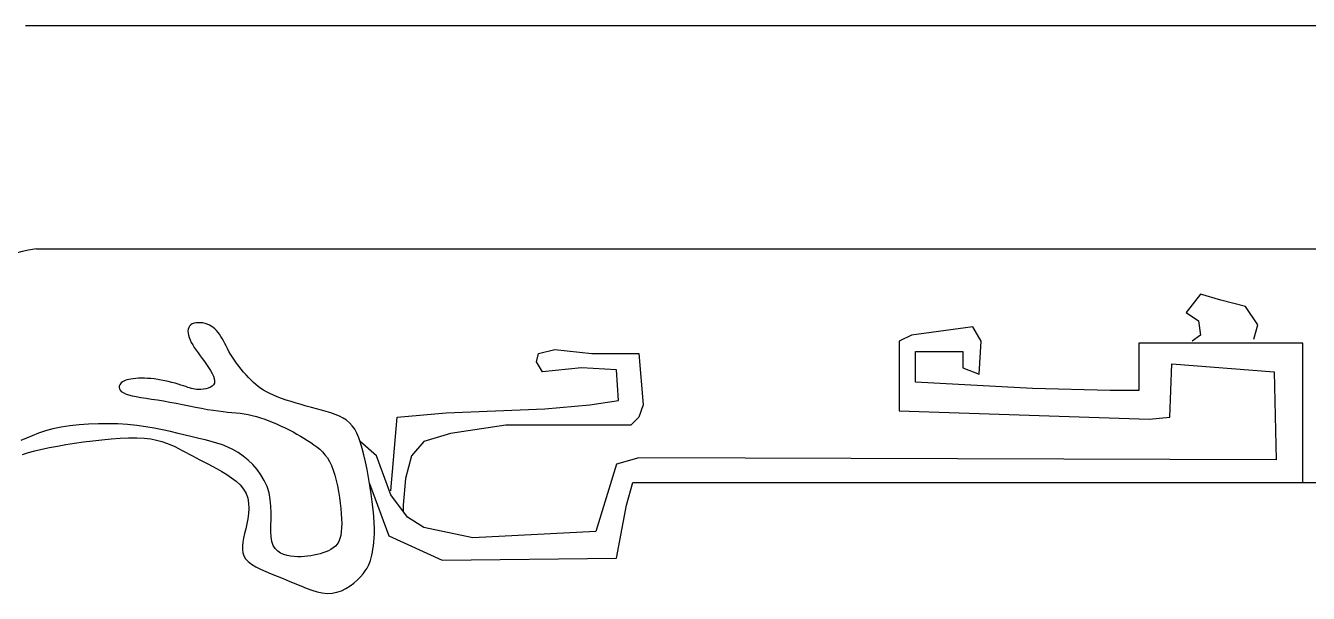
# Model space of a CAD drawing. Header units: inches. Extents: x 11 to 53.5, y 7.4 to 32.2.
# Drawn here: x 49.9031 to 50.0755, y 28.6724 to 28.7487 of the extents above; entities that cross this region are included whole.
import ezdxf

# ---------------------------------------------------------------- set-up
doc = ezdxf.new("R2010")
doc.units = ezdxf.units.IN
doc.header["$MEASUREMENT"] = 0
doc.layers.add('02', color=2, linetype='Continuous')

msp = doc.modelspace()

# ---------------------------------------------------------------- linework, layer by layer
at = {"layer": '02'}
for p, q in [((49.90310756393583, 28.74870040072145), (50.24788478770634, 28.74870040072145)), ((49.90458752014084, 28.71870040072262), (50.24640483150134, 28.71870040072262)), ((50.06099701390477, 28.71259423430619), (50.059069094801, 28.71011708434688)), ((50.06375119028954, 28.71176852209627), (50.06099701390477, 28.71259423430619)), ((50.06705617587423, 28.7109427965568), (50.06375119028954, 28.71176852209627)), ((50.059069094801, 28.71011708434688), (50.0607216092466, 28.70901612140896)), ((50.06870866866657, 28.70846563328249), (50.06705617587423, 28.7109427965568)), ((49.92495151000904, 28.70788103609247), (49.92492191525517, 28.70763067851093)), ((49.92502295199657, 28.708105397114), (49.92495151000904, 28.70788103609247)), ((49.92513737230902, 28.70830037076102), (49.92502295199657, 28.708105397114)), ((49.92529590180484, 28.70846256620442), (49.92513737230902, 28.70830037076102)), ((49.92549816364763, 28.70858934615698), (49.92529590180484, 28.70846256620442)), ((49.92573774882467, 28.70868108735321), (49.92549816364763, 28.70858934615698)), ((49.92600674004635, 28.70873892011313), (49.92573774882467, 28.70868108735321)), ((49.92629722060511, 28.708763974684), (49.92600674004635, 28.70873892011313)), ((49.92660127309492, 28.70875738138583), (49.92629722060511, 28.708763974684)), ((49.92691098069182, 28.70872027046588), (49.92660127309492, 28.70875738138583)), ((49.92721842622259, 28.70865377221507), (49.92691098069182, 28.70872027046588)), ((49.92751569274688, 28.70855901692429), (49.92721842622259, 28.70865377221507)), ((49.92779637113554, 28.70843713485537), (49.92751569274688, 28.70855901692429)), ((49.92806008443577, 28.7082892562992), (49.92779637113554, 28.70843713485537)), ((49.928307963506, 28.70811651147395), (49.92806008443577, 28.7082892562992)), ((49.92854113967033, 28.70792003065598), (49.928307963506, 28.70811651147395)), ((49.92876074355436, 28.70770094410708), (49.92854113967033, 28.70792003065598)), ((50.03042577809529, 28.70819039586949), (50.0221632923639, 28.70708943293156)), ((50.0315274615713, 28.70626370740664), (50.03042577809529, 28.70819039586949)), ((50.0607216092466, 28.70901612140896), (50.06099701390477, 28.70708943293156)), ((50.06815783769699, 28.7065389581201), (50.06870866866657, 28.70846563328249)), ((49.92492191525517, 28.70763067851093), (49.92493303687652, 28.70735771519848)), ((49.92493303687652, 28.70735771519848), (49.92498374366542, 28.70706553695508)), ((49.92498374366542, 28.70706553695508), (49.92507290476343, 28.70675753460981)), ((49.92507290476343, 28.70675753460981), (49.92519938919568, 28.70643709897721)), ((49.92519938919568, 28.70643709897721), (49.92536150020888, 28.70610705576272)), ((49.9289679064822, 28.70746038205997), (49.92876074355436, 28.70770094410708)), ((49.92916375931227, 28.707199474791), (49.9289679064822, 28.70746038205997)), ((49.92934943301944, 28.70691935254744), (49.92916375931227, 28.707199474791)), ((49.92952662424059, 28.70662114560563), (49.92934943301944, 28.70691935254744)), ((49.92969929144593, 28.70630598427105), (49.92952662424059, 28.70662114560563)), ((49.92987195853485, 28.70597499889281), (49.92969929144593, 28.70630598427105)), ((50.0221632923639, 28.70708943293156), (50.02051079957155, 28.70626370740664)), ((50.02051079957155, 28.70626370740664), (50.02051079957155, 28.69690554240677)), ((50.03125203525988, 28.70185986896994), (50.0315274615713, 28.70626370740664)), ((50.06099701390477, 28.70708943293156), (50.05989535208201, 28.70626370740664)), ((49.92536150020888, 28.70610705576272), (49.92555527956566, 28.70576797013363)), ((49.92555527956566, 28.70576797013363), (49.92577620301736, 28.70541984214814)), ((49.92577620301736, 28.70541984214814), (49.92601974666459, 28.70506267184991)), ((49.92601974666459, 28.70506267184991), (49.92628138649152, 28.7046964593117)), ((49.92628138649152, 28.7046964593117), (49.9265565982495, 28.70432120456261)), ((49.930049149756, 28.70562931980547), (49.92987195853485, 28.70597499889281)), ((49.9302353890088, 28.70527007732907), (49.930049149756, 28.70562931980547)), ((49.93043520030906, 28.70489840179815), (49.9302353890088, 28.70527007732907)), ((49.93065310778903, 28.70451542356185), (49.93043520030906, 28.70489840179815)), ((49.93089363546451, 28.70412227295473), (49.93065310778903, 28.70451542356185)), ((49.97176207797011, 28.70351130671933), (49.97203748262828, 28.70461226965725)), ((49.97203748262828, 28.70461226965725), (49.97424082804346, 28.70516275778372)), ((49.97424082804346, 28.70516275778372), (49.97919832807375, 28.70461226965725)), ((49.97919832807375, 28.70461226965725), (49.98553289458496, 28.70461226965725)), ((49.98553289458496, 28.70461226965725), (49.98608372555455, 28.69773126794625)), ((50.02271412333349, 28.70075890603201), (50.02271412333349, 28.70488750705571)), ((50.02271412333349, 28.70488750705571), (50.02904871161437, 28.70488750705571)), ((50.02904871161437, 28.70488750705571), (50.02904871161437, 28.70268559449486)), ((50.07476785217287, 28.70598846999363), (50.05273452828979, 28.70598846999363)), ((50.05273452828979, 28.70598846999363), (50.05273452828979, 28.69965794309409)), ((50.07476785217287, 28.68727212669345), (50.07476785217287, 28.70598846999363)), ((49.9265565982495, 28.70432120456261), (49.92684085815554, 28.70393690766085)), ((49.92684085815554, 28.70393690766085), (49.92712964219382, 28.70354356866464)), ((49.92712964219382, 28.70354356866464), (49.92741729502441, 28.70314231787942)), ((49.92741729502441, 28.70314231787942), (49.92769363799007, 28.70273880673066)), ((49.92769363799007, 28.70273880673066), (49.9279473606438, 28.70233981684741)), ((49.93115979919085, 28.70372064540587), (49.93089363546451, 28.70412227295473)), ((49.93144858311271, 28.7033144969262), (49.93115979919085, 28.70372064540587)), ((49.93175546321427, 28.70290834860661), (49.93144858311271, 28.7033144969262)), ((49.9320759153633, 28.70250672153797), (49.93175546321427, 28.70290834860661)), ((49.97258831359787, 28.7021351063684), (49.97176207797011, 28.70351130671933)), ((50.05686577115549, 28.69607981688186), (50.0571411974669, 28.70323606930632)), ((50.0571411974669, 28.70323606930632), (50.07091201408176, 28.7021351063684)), ((49.91648912263909, 28.70099967883451), (49.91628554122863, 28.70091132848192)), ((49.91671984814448, 28.70107446582714), (49.91648912263909, 28.70099967883451)), ((49.91697771786122, 28.70113681970705), (49.91671984814448, 28.70107446582714)), ((49.91726273178929, 28.70118787076516), (49.91697771786122, 28.70113681970705)), ((49.91757488992872, 28.70122874929238), (49.91726273178929, 28.70118787076516)), ((49.91791381521026, 28.70126020880142), (49.91757488992872, 28.70122874929238)), ((49.91827762263702, 28.70128149577958), (49.91791381521026, 28.70126020880142)), ((49.91866405025931, 28.70129147992137), (49.91827762263702, 28.70128149577958)), ((49.919070836011, 28.70128903097956), (49.91866405025931, 28.70129147992137)), ((49.91949571782598, 28.70127301866322), (49.919070836011, 28.70128903097956)), ((49.91993643375454, 28.7012423126669), (49.91949571782598, 28.70127301866322)), ((49.92039072184699, 28.70119578272878), (49.91993643375454, 28.7012423126669)), ((49.92085632003719, 28.70113229857251), (49.92039072184699, 28.70119578272878)), ((49.92133021212058, 28.7010514834199), (49.92085632003719, 28.70113229857251)), ((49.92180636638651, 28.7009559746164), (49.92133021212058, 28.7010514834199)), ((49.9279473606438, 28.70233981684741), (49.92816715312065, 28.70195212993148)), ((49.92816715312065, 28.70195212993148), (49.92834170532288, 28.70158252761193)), ((49.92834170532288, 28.70158252761193), (49.9284597070363, 28.70123779157601)), ((49.9284597070363, 28.70123779157601), (49.92850984839598, 28.7009247034819)), ((49.93240541554397, 28.70211413682572), (49.9320759153633, 28.70250672153797)), ((49.93273943985687, 28.70173511557531), (49.93240541554397, 28.70211413682572)), ((49.93307346405336, 28.70137417889217), (49.93273943985687, 28.70173511557531)), ((49.93340296435045, 28.70103584785264), (49.93307346405336, 28.70137417889217)), ((49.93372548997277, 28.70072332492581), (49.93340296435045, 28.70103584785264)), ((49.97782123993957, 28.70268559449486), (49.97258831359787, 28.7021351063684)), ((49.98250331365844, 28.7024103437814), (49.97782123993957, 28.70268559449486)), ((49.98277873996986, 28.69828174275771), (49.98250331365844, 28.7024103437814)), ((50.02904871161437, 28.70268559449486), (50.03125203525988, 28.70185986896994)), ((50.07091201408176, 28.7021351063684), (50.07118741862351, 28.69029977809422)), ((49.91568535318939, 28.70023410129378), (49.91566970766863, 28.70005853085039)), ((49.91566970766863, 28.70005853085039), (49.91570495741317, 28.69987843928701)), ((49.91574397715149, 28.70040062948264), (49.91568535318939, 28.70023410129378)), ((49.91570495741317, 28.69987843928701), (49.91579901947981, 28.69969834770908)), ((49.91583766226532, 28.70055359428242), (49.91574397715149, 28.70040062948264)), ((49.91579901947981, 28.69969834770908), (49.91595981104174, 28.69952277726569)), ((49.91595981104174, 28.7006894164895), (49.91583766226532, 28.70055359428242)), ((49.91610910402952, 28.70080828444933), (49.91595981104174, 28.7006894164895)), ((49.91595981104174, 28.69952277726569), (49.91619524915578, 28.69935624909139)), ((49.91628554122863, 28.70091132848192), (49.91610910402952, 28.70080828444933)), ((49.91619524915578, 28.69935624909139), (49.91651325076228, 28.69920328427705)), ((49.92227799652019, 28.70084916297655), (49.92180636638651, 28.7009559746164)), ((49.92273831667254, 28.70073443937307), (49.92227799652019, 28.70084916297655)), ((49.92318054064518, 28.70061519464961), (49.92273831667254, 28.70073443937307)), ((49.92359788235618, 28.70049481963523), (49.92318054064518, 28.70061519464961)), ((49.92398355595643, 28.70037670518813), (49.92359788235618, 28.70049481963523)), ((49.92433077536398, 28.70026424213737), (49.92398355595643, 28.70037670518813)), ((49.92463558187583, 28.70016044459206), (49.92433077536398, 28.70026424213737)), ((49.92490532723596, 28.70006681957765), (49.92463558187583, 28.70016044459206)), ((49.92515019033445, 28.69998449738504), (49.92490532723596, 28.70006681957765)), ((49.92538035041062, 28.69991460830514), (49.92515019033445, 28.69998449738504)), ((49.92560598635455, 28.69985828258522), (49.92538035041062, 28.69991460830514)), ((49.92583727740558, 28.69981665054528), (49.92560598635455, 28.69985828258522)), ((49.92608440257018, 28.69979084244714), (49.92583727740558, 28.69981665054528)), ((49.92635754097128, 28.69978198856715), (49.92608440257018, 28.69979084244714)), ((49.92666253595954, 28.69979159595986), (49.92635754097128, 28.69978198856715)), ((49.92698788919361, 28.69982267871982), (49.92666253595954, 28.69979159595986)), ((49.92731776644351, 28.69987862766155), (49.92698788919361, 28.69982267871982)), ((49.92763633359564, 28.6999628336578), (49.92731776644351, 28.69987862766155)), ((49.92792775653643, 28.70007868753763), (49.92763633359564, 28.6999628336578)), ((49.9281762011523, 28.70022958015924), (49.92792775653643, 28.70007868753763)), ((49.92836583344607, 28.70041890236624), (49.9281762011523, 28.70022958015924)), ((49.92848081918774, 28.70065004500228), (49.92836583344607, 28.70041890236624)), ((49.92850984839598, 28.7009247034819), (49.92848081918774, 28.70065004500228)), ((49.93404688462024, 28.70043453790439), (49.93372548997277, 28.70072332492581)), ((49.93437506534966, 28.70016609588655), (49.93404688462024, 28.70043453790439)), ((49.93471794910138, 28.69991460802866), (49.93437506534966, 28.70016609588655)), ((49.93508345304863, 28.69967668344342), (49.93471794910138, 28.69991460802866)), ((49.9354794942482, 28.69944893125811), (49.93508345304863, 28.69967668344342)), ((49.93591398964045, 28.69922796061454), (49.9354794942482, 28.69944893125811)), ((50.0384128590521, 28.6999331805071), (50.02271412333349, 28.70075890603201)), ((50.04887869008226, 28.69965794309409), (50.0384128590521, 28.6999331805071)), ((50.05273452828979, 28.69965794309409), (50.04887869008226, 28.69965794309409)), ((49.91651325076228, 28.69920328427705), (49.91691909401553, 28.69906689693179)), ((49.91691909401553, 28.69906689693179), (49.91740750076124, 28.6989440729465)), ((49.91740750076124, 28.6989440729465), (49.91797055405905, 28.69883029115753)), ((49.91797055405905, 28.69883029115753), (49.91860033685217, 28.69872103043034)), ((49.91860033685217, 28.69872103043034), (49.91928893196737, 28.69861176958674)), ((49.91928893196737, 28.69861176958674), (49.9200284224643, 28.69849798749218)), ((49.9200284224643, 28.69849798749218), (49.92081089116974, 28.69837516298302)), ((49.92081089116974, 28.69837516298302), (49.92162842114331, 28.69823877491016)), ((49.92162842114331, 28.69823877491016), (49.92247271837542, 28.6980859975536)), ((49.92247271837542, 28.6980859975536), (49.92333398057954, 28.69792078695335)), ((49.92333398057954, 28.69792078695335), (49.92420202898202, 28.69774879454943)), ((49.92420202898202, 28.69774879454943), (49.92506668422712, 28.69757567181095)), ((49.92506668422712, 28.69757567181095), (49.92591776754116, 28.697407070207)), ((49.93639485639861, 28.69901038062543), (49.93591398964045, 28.69922796061454)), ((49.9369273724441, 28.69879355397442), (49.93639485639861, 28.69901038062543)), ((49.9375062598555, 28.69857785743969), (49.9369273724441, 28.69879355397442)), ((49.938123601576, 28.69836442137038), (49.9375062598555, 28.69857785743969)), ((49.93877148043239, 28.69815437610104), (49.938123601576, 28.69836442137038)), ((49.9394419793679, 28.69794885195169), (49.93877148043239, 28.69815437610104)), ((49.94012718144214, 28.69774897925689), (49.9394419793679, 28.69794885195169)), ((49.94081916959831, 28.69755588836578), (49.94012718144214, 28.69774897925689)), ((49.94151002677964, 28.69737070959835), (49.94081916959831, 28.69755588836578)), ((49.97286373990929, 28.69718077981978), (49.97892290176233, 28.69773126794625)), ((49.97892290176233, 28.69773126794625), (49.98277873996986, 28.69828174275771)), ((49.98608372555455, 28.69773126794625), (49.98553289458496, 28.69607981688186)), ((49.92591776754116, 28.697407070207), (49.92674509956842, 28.6972486411776)), ((49.92674509956842, 28.6972486411776), (49.92753850141881, 28.69710603620641)), ((49.92753850141881, 28.69710603620641), (49.92828779396942, 28.69698490674799)), ((49.92828779396942, 28.69698490674799), (49.92898581406908, 28.69688883206417)), ((49.92898581406908, 28.69688883206417), (49.92963746303568, 28.6968131026313)), ((49.92963746303568, 28.6968131026313), (49.93025065757675, 28.69675093673303)), ((49.93025065757675, 28.69675093673303), (49.93083331498192, 28.69669555265299)), ((49.93083331498192, 28.69669555265299), (49.93139335230799, 28.69664016868936)), ((49.93139335230799, 28.69664016868936), (49.93193868649533, 28.69657800311123)), ((49.93193868649533, 28.69657800311123), (49.93247723460073, 28.69650227420224)), ((49.93247723460073, 28.69650227420224), (49.93301691368097, 28.69640620023146)), ((49.93301691368097, 28.69640620023146), (49.93356394438879, 28.69628450656618)), ((49.93356394438879, 28.69628450656618), (49.93411776106214, 28.69613794669002)), ((49.93411776106214, 28.69613794669002), (49.93467610186772, 28.69596878117026)), ((49.93467610186772, 28.69596878117026), (49.93523670462301, 28.69577927058871)), ((49.94219221288213, 28.69719325462373), (49.94151002677964, 28.69737070959835)), ((49.9428596958459, 28.69701806039101), (49.94219221288213, 28.69719325462373)), ((49.94350682068026, 28.69683834519837), (49.9428596958459, 28.69701806039101)), ((49.94412793239454, 28.69664732730033), (49.94350682068026, 28.69683834519837)), ((49.94471737588165, 28.69643822500965), (49.94412793239454, 28.69664732730033)), ((49.94526949603451, 28.69620425658085), (49.94471737588165, 28.69643822500965)), ((49.94577863797886, 28.69593864032667), (49.94526949603451, 28.69620425658085)), ((49.94623914660761, 28.69563459451619), (49.94577863797886, 28.69593864032667)), ((49.95220750404397, 28.68617116375552), (49.95303376132497, 28.69607981688186)), ((49.95303376132497, 28.69607981688186), (49.95964375414761, 28.69663030500832)), ((49.95964375414761, 28.69663030500832), (49.97286373990929, 28.69718077981978)), ((49.98553289458496, 28.69607981688186), (49.9844312327622, 28.69497885394393)), ((50.02051079957155, 28.69690554240677), (50.05411159477072, 28.69580457946885)), ((50.05411159477072, 28.69580457946885), (50.05686577115549, 28.69607981688186)), ((49.90576321209656, 28.69420346621499), (49.90484577635644, 28.69389697038586)), ((49.90676547327885, 28.69447718372411), (49.90576321209656, 28.69420346621499)), ((49.9078617966442, 28.69470776194957), (49.90676547327885, 28.69447718372411)), ((49.90903955252716, 28.69489312871318), (49.9078617966442, 28.69470776194957)), ((49.91028064486446, 28.69503328405862), (49.90903955252716, 28.69489312871318)), ((49.9115669775928, 28.69512822798587), (49.91028064486446, 28.69503328405862)), ((49.91288045441607, 28.69517796055315), (49.9115669775928, 28.69512822798587)), ((49.91420297927098, 28.69518248176045), (49.91288045441607, 28.69517796055315)), ((49.91551645609425, 28.69514179165143), (49.91420297927098, 28.69518248176045)), ((49.91680278870618, 28.69505589022609), (49.91551645609425, 28.69514179165143)), ((49.91804689713163, 28.6949260962081), (49.91680278870618, 28.69505589022609)), ((49.91924576516604, 28.69475900288106), (49.91804689713163, 28.6949260962081)), ((49.92039939292582, 28.69456252222316), (49.91924576516604, 28.69475900288106)), ((49.92150778041096, 28.69434456621256), (49.92039939292582, 28.69456252222316)), ((49.92257092750506, 28.69411304681288), (49.92150778041096, 28.69434456621256)), ((49.92358883432453, 28.69387587601685), (49.92257092750506, 28.69411304681288)), ((49.93523670462301, 28.69577927058871), (49.93579730737829, 28.69557167549809)), ((49.93579730737829, 28.69557167549809), (49.93635564818388, 28.69534825646569)), ((49.93635564818388, 28.69534825646569), (49.93690946485722, 28.6951112740442)), ((49.93690946485722, 28.6951112740442), (49.93745649556504, 28.69486298880091)), ((49.93745649556504, 28.69486298880091), (49.93799466671763, 28.69460547292855)), ((49.93799466671763, 28.69460547292855), (49.9385226587473, 28.69434004504891)), ((49.9385226587473, 28.69434004504891), (49.93903934067922, 28.6940678354238)), ((49.94664744028697, 28.69528533743304), (49.94623914660761, 28.69563459451619)), ((49.94700823174199, 28.69488408733176), (49.94664744028697, 28.69528533743304)), ((49.9473283069382, 28.69442406246689), (49.94700823174199, 28.69488408733176)), ((49.94761445184113, 28.69389848109294), (49.9473283069382, 28.69442406246689)), ((49.96763083522083, 28.69497885394393), (49.96019458511719, 28.69387790432101)), ((49.9844312327622, 28.69497885394393), (49.96763083522083, 28.69497885394393)), ((49.90320656934628, 28.6932353763348), (49.90245539179878, 28.69290514442563)), ((49.90399846315259, 28.69357012936397), (49.90320656934628, 28.6932353763348)), ((49.90484577635644, 28.69389697038586), (49.90399846315259, 28.69357012936397)), ((49.90736867728984, 28.69216839273012), (49.90848988291683, 28.69236280228669)), ((49.90848988291683, 28.69236280228669), (49.90966085271785, 28.69254816942865)), ((49.90966085271785, 28.69254816942865), (49.91087461236739, 28.6927235522251)), ((49.91087461236739, 28.6927235522251), (49.91211438525343, 28.69288424113783)), ((49.91211438525343, 28.69288424113783), (49.91336094410499, 28.69302458477049)), ((49.91336094410499, 28.69302458477049), (49.91459506188394, 28.69313893172674)), ((49.91459506188394, 28.69313893172674), (49.91579751143573, 28.69322163056658)), ((49.91579751143573, 28.69322163056658), (49.91694906572221, 28.69326702990819)), ((49.91694906572221, 28.69326702990819), (49.91803049747242, 28.69326947834069)), ((49.91803049747242, 28.69326947834069), (49.91902257964821, 28.69322332443861)), ((49.91902257964821, 28.69322332443861), (49.91991136313291, 28.69312517737288)), ((49.91991136313291, 28.69312517737288), (49.92070401096126, 28.69298068859806)), ((49.92070401096126, 28.69298068859806), (49.92141296420587, 28.69279777013598)), ((49.92141296420587, 28.69279777013598), (49.92205066405577, 28.69258433400845)), ((49.92205066405577, 28.69258433400845), (49.92262955135075, 28.69234829225187)), ((49.92456150086937, 28.6936409657881), (49.92358883432453, 28.69387587601685)), ((49.92548892713958, 28.69341622807568), (49.92456150086937, 28.6936409657881)), ((49.92637186704079, 28.6932063724178), (49.92548892713958, 28.69341622807568)), ((49.92721409068318, 28.69300329841807), (49.92637186704079, 28.6932063724178)), ((49.92802012208259, 28.6927957032547), (49.92721409068318, 28.69300329841807)), ((49.92879448537124, 28.69257228404766), (49.92802012208259, 28.6927957032547)), ((49.92954170433214, 28.69232173798972), (49.92879448537124, 28.69257228404766)), ((49.93903934067922, 28.6940678354238), (49.93954358153852, 28.69378997432958)), ((49.93954358153852, 28.69378997432958), (49.94003425035035, 28.69350759198441)), ((49.94003425035035, 28.69350759198441), (49.94051021602345, 28.69322181867918)), ((49.94051021602345, 28.69322181867918), (49.94097034769939, 28.69293378464662)), ((49.94097034769939, 28.69293378464662), (49.94141351417048, 28.69264462014852)), ((49.94141351417048, 28.69264462014852), (49.94183858446186, 28.69235376003216)), ((49.94787345253272, 28.69330056149355), (49.94761445184113, 28.69389848109294)), ((49.94811209521131, 28.69262352189416), (49.94787345253272, 28.69330056149355)), ((49.9502795849402, 28.69085025290568), (49.94807626129469, 28.69277694138308)), ((49.94833716572603, 28.69186058057839), (49.94811209521131, 28.69262352189416)), ((49.95661417322108, 28.69277694138308), (49.95496165877549, 28.69085025290568)), ((49.96019458511719, 28.69387790432101), (49.95661417322108, 28.69277694138308)), ((49.90266745569525, 28.69106071061996), (49.90347197916699, 28.69130033143464)), ((49.90347197916699, 28.69130033143464), (49.9043488870083, 28.69153091012576)), ((49.9043488870083, 28.69153091012576), (49.90529365543617, 28.69175244659144)), ((49.90529365543617, 28.69175244659144), (49.90630176020196, 28.69196494081715)), ((49.90630176020196, 28.69196494081715), (49.90736867728984, 28.69216839273012)), ((49.92262955135075, 28.69234829225187), (49.92316206751266, 28.69209755687351)), ((49.92316206751266, 28.69209755687351), (49.92366065338129, 28.69184003992431)), ((49.92366065338129, 28.69184003992431), (49.92413775002925, 28.69158365341153)), ((49.92413775002925, 28.69158365341153), (49.92460485614711, 28.69133423714974)), ((49.92460485614711, 28.69133423714974), (49.92506970031528, 28.69108934221166)), ((49.92506970031528, 28.69108934221166), (49.92553906849926, 28.6908444474191)), ((49.92553906849926, 28.6908444474191), (49.92601974666459, 28.69059503163752)), ((49.93026630321393, 28.69203276220086), (49.92954170433214, 28.69232173798972)), ((49.93097280591601, 28.69169405387382), (49.93026630321393, 28.69203276220086)), ((49.93166573657064, 28.69129431014316), (49.93097280591601, 28.69169405387382)), ((49.93234679169828, 28.69082486548886), (49.93166573657064, 28.69129431014316)), ((49.93300635760525, 28.69028760372911), (49.93234679169828, 28.69082486548886)), ((49.94183858446186, 28.69235376003216), (49.94224442771511, 28.69205385747208)), ((49.94224442771511, 28.69205385747208), (49.94262991283895, 28.69173587025742)), ((49.94262991283895, 28.69173587025742), (49.94299390874212, 28.69139075613365)), ((49.94299390874212, 28.69139075613365), (49.94333528456619, 28.69100947290443)), ((49.94333528456619, 28.69100947290443), (49.94365290921988, 28.69058297831524)), ((49.94855545015881, 28.69100495577167), (49.94833716572603, 28.69186058057839)), ((49.94877184959469, 28.690055140434), (49.94855545015881, 28.69100495577167)), ((49.95220750404397, 28.68562068894406), (49.9502795849402, 28.69085025290568)), ((49.95496165877549, 28.69085025290568), (49.95413542314773, 28.68782261481991)), ((49.92601974666459, 28.69059503163752), (49.92651852100963, 28.69033657370327)), ((49.92651852100963, 28.69033657370327), (49.92704217749989, 28.69006455246726)), ((49.92704217749989, 28.69006455246726), (49.92759750233373, 28.68977444676583)), ((49.92759750233373, 28.68977444676583), (49.92819128124384, 28.68946173546446)), ((49.92819128124384, 28.68946173546446), (49.92882558805277, 28.68912227414857)), ((49.92882558805277, 28.68912227414857), (49.92948364591567, 28.68875342548726)), ((49.93363199333535, 28.68968704596936), (49.93300635760525, 28.69028760372911)), ((49.93421125769956, 28.68902771334414), (49.93363199333535, 28.68968704596936)), ((49.93473170974167, 28.68831412700255), (49.93421125769956, 28.68902771334414)), ((49.94365290921988, 28.69058297831524), (49.94394565161193, 28.6901022301552)), ((49.94394565161193, 28.6901022301552), (49.94421238100031, 28.68955818616977)), ((49.94421238100031, 28.68955818616977), (49.94445234301375, 28.6889455717699)), ((49.94445234301375, 28.6889455717699), (49.94466629202353, 28.68827418273739)), ((49.94898372501476, 28.68903072614356), (49.94877184959469, 28.690055140434)), ((49.94918655240318, 28.68795657921309), (49.94898372501476, 28.68903072614356)), ((49.98250331365844, 28.68974928996776), (49.97974915904334, 28.6806663623809)), ((49.98553289458496, 28.69057501550723), (49.98250331365844, 28.68974928996776)), ((50.07118741862351, 28.69029977809422), (49.98553289458496, 28.69057501550723)), ((49.92948364591567, 28.68875342548726), (49.93014396584468, 28.68835292888415)), ((49.93014396584468, 28.68835292888415), (49.93078505873555, 28.68791852374287)), ((49.93078505873555, 28.68791852374287), (49.9313854352512, 28.68744794949615)), ((49.9313854352512, 28.68744794949615), (49.93192360640379, 28.68693894551851)), ((49.93518090827266, 28.68755080803547), (49.93473170974167, 28.68831412700255)), ((49.93554641221991, 28.68674227759201), (49.93518090827266, 28.68755080803547)), ((49.94466629202353, 28.68827418273739), (49.94485535877166, 28.68755758249043)), ((49.94485535877166, 28.68755758249043), (49.94502067434942, 28.68680933443265)), ((49.94932567092465, 28.68714871197316), (49.94918655240318, 28.68795657921309)), ((49.95413542314773, 28.68782261481991), (49.95385999683631, 28.68424448860768)), ((49.98388040179262, 28.68424448860768), (49.98470665907362, 28.68727212669345)), ((49.98470665907362, 28.68727212669345), (50.16628569256855, 28.68727212669345)), ((49.93192360640379, 28.68693894551851), (49.93237808297263, 28.68638925124268)), ((49.93237808297263, 28.68638925124268), (49.93272737573707, 28.68579660608683)), ((49.93272737573707, 28.68579660608683), (49.9329565933148, 28.68516101000731)), ((49.93581578051081, 28.68589305679215), (49.93554641221991, 28.68674227759201)), ((49.93598279260905, 28.68500992735225), (49.93581578051081, 28.68589305679215)), ((49.94502067434942, 28.68680933443265), (49.94516336984807, 28.6860430019531)), ((49.94516336984807, 28.6860430019531), (49.94528457612606, 28.68527214848454)), ((49.94937580762772, 28.68685756588255), (49.94932567092465, 28.68714871197316)), ((49.94932567092465, 28.68714871197316), (49.95193207773255, 28.68011588756944)), ((49.94954696678897, 28.68575855246471), (49.94937580762772, 28.68685756588255)), ((49.9496955057547, 28.68468440521409), (49.94954696678897, 28.68575855246471)), ((49.9544108278059, 28.68259305085829), (49.95220750404397, 28.68562068894406)), ((49.9329565933148, 28.68516101000731), (49.93307723416356, 28.68449150530231)), ((49.93310739434665, 28.68379939480818), (49.93306517004376, 28.68309598136128)), ((49.93307723416356, 28.68449150530231), (49.93310739434665, 28.68379939480818)), ((49.93606611023998, 28.68410871327232), (49.93598279260905, 28.68500992735225)), ((49.93609061531598, 28.68320749913418), (49.93606611023998, 28.68410871327232)), ((49.94528457612606, 28.68527214848454), (49.94538542427463, 28.68451033743057)), ((49.94538542427463, 28.68451033743057), (49.94546704538507, 28.68377113219484)), ((49.94546704538507, 28.68377113219484), (49.94552981629377, 28.68306621237733)), ((49.94981690062551, 28.68365999041433), (49.9496955057547, 28.68468440521409)), ((49.95385999683631, 28.68424448860768), (49.95385999683631, 28.6833499603761)), ((49.98250331365844, 28.67708823616866), (49.98388040179262, 28.68424448860768)), ((49.9329686574346, 28.68239256779797), (49.93283595246604, 28.68170045699825)), ((49.93306517004376, 28.68309598136128), (49.9329686574346, 28.68239256779797)), ((49.93606271719901, 28.68147740905423), (49.93608119033152, 28.68232436953421)), ((49.93608119033152, 28.68232436953421), (49.93609061531598, 28.68320749913418)), ((49.94552981629377, 28.68306621237733), (49.94557109809821, 28.68239972227619)), ((49.94557109809821, 28.68239972227619), (49.94558749764101, 28.68177392244414)), ((49.94990662726914, 28.68271017433452), (49.94981690062551, 28.68365999041433)), ((49.94996166959746, 28.6818541718474), (49.94990662726914, 28.68271017433452)), ((49.95661417322108, 28.68121685050736), (49.9544108278059, 28.68259305085829)), ((49.93253435051875, 28.68039535496226), (49.93240070305174, 28.679802520486)), ((49.93268515143419, 28.68103095176938), (49.93253435051875, 28.68039535496226)), ((49.93283595246604, 28.68170045699825), (49.93268515143419, 28.68103095176938)), ((49.93606007818008, 28.68068470229063), (49.93606271719901, 28.68147740905423)), ((49.93609815541996, 28.67996433381067), (49.93606007818008, 28.68068470229063)), ((49.94553207835989, 28.6806534355508), (49.94545347333761, 28.68016326953674)), ((49.94557562211403, 28.68119107336114), (49.94553207835989, 28.6806534355508)), ((49.94558749764101, 28.68177392244414), (49.94557562211403, 28.68119107336114)), ((49.94995488351552, 28.67979253189132), (49.94998127370482, 28.68040439288033)), ((49.9499850436986, 28.68108859212388), (49.94996166959746, 28.6818541718474)), ((49.94998127370482, 28.68040439288033), (49.9499850436986, 28.68108859212388)), ((49.96322416604372, 28.67984063685598), (49.95661417322108, 28.68121685050736)), ((49.97974915904334, 28.6806663623809), (49.96322416604372, 28.67984063685598)), ((49.93223746094728, 28.67873892209335), (49.93223274845505, 28.67826137651881)), ((49.93229759283705, 28.67925150646787), (49.93223746094728, 28.67873892209335)), ((49.93240070305174, 28.679802520486), (49.93229759283705, 28.67925150646787)), ((49.93620183106387, 28.67933438822528), (49.93609815541996, 28.67996433381067)), ((49.93638976683715, 28.6788082405781), (49.93620183106387, 28.67933438822528)), ((49.9366557422035, 28.67838042780367), (49.93638976683715, 28.6788082405781)), ((49.94473113640552, 28.67871198435913), (49.94445140051531, 28.67846803066804)), ((49.94497468005275, 28.67899888863921), (49.94473113640552, 28.67871198435913)), ((49.94517750744117, 28.6793343948755), (49.94497468005275, 28.67899888863921)), ((49.94533641400622, 28.67972283579892), (49.94517750744117, 28.6793343948755)), ((49.94545347333761, 28.68016326953674), (49.94533641400622, 28.67972283579892)), ((49.94978523239834, 28.67830055584799), (49.94985233884645, 28.67874965562968)), ((49.94985233884645, 28.67874965562968), (49.94991039726293, 28.67924396688776)), ((49.94991039726293, 28.67924396688776), (49.94995488351552, 28.67979253189132)), ((49.95193207773255, 28.68011588756944), (49.95909292317802, 28.67681299877021)), ((49.93223274845505, 28.67826137651881), (49.93229589631656, 28.67781547894428)), ((49.93229589631656, 28.67781547894428), (49.93243934583725, 28.67739783854066)), ((49.93243934583725, 28.67739783854066), (49.93267553785691, 28.677005064508)), ((49.93267553785691, 28.677005064508), (49.93301691368097, 28.67663376598811)), ((49.93698731585746, 28.67804077732743), (49.9366557422035, 28.67838042780367)), ((49.93737204695927, 28.67777911656029), (49.93698731585746, 28.67804077732743)), ((49.93779749431988, 28.67758527291316), (49.93737204695927, 28.67777911656029)), ((49.93825121686669, 28.67744907379691), (49.93779749431988, 28.67758527291316)), ((49.93872077352708, 28.67736034660792), (49.93825121686669, 28.67744907379691)), ((49.93919372322844, 28.67730891877162), (49.93872077352708, 28.67736034660792)), ((49.93965969837146, 28.67728593637893), (49.93919372322844, 28.67730891877162)), ((49.94011662536641, 28.67728782021167), (49.93965969837146, 28.67728593637893)), ((49.94056450444614, 28.67731230974622), (49.94011662536641, 28.67728782021167)), ((49.94100333537781, 28.67735714441532), (49.94056450444614, 28.67731230974622)), ((49.94143311827784, 28.67742006369534), (49.94100333537781, 28.67735714441532)), ((49.94185385314623, 28.67749880706268), (49.94143311827784, 28.67742006369534)), ((49.94226553986655, 28.67759111395006), (49.94185385314623, 28.67749880706268)), ((49.94266817855524, 28.67769472384843), (49.94226553986655, 28.67759111395006)), ((49.94306101519024, 28.6778086948705), (49.94266817855524, 28.67769472384843)), ((49.94344027977778, 28.67793735968898), (49.94306101519024, 28.6778086948705)), ((49.94380144818561, 28.6780863697002), (49.94344027977778, 28.67793735968898)), ((49.94413999651434, 28.67826137624233), (49.94380144818561, 28.6780863697002)), ((49.94445140051531, 28.67846803066804), (49.94413999651434, 28.67826137624233)), ((49.94946082177913, 28.67678559872164), (49.94955827688673, 28.67713711683772)), ((49.94955827688673, 28.67713711683772), (49.94963989788076, 28.67750219844473)), ((49.94963989788076, 28.67750219844473), (49.94971360193441, 28.67788762528816)), ((49.94971360193441, 28.67788762528816), (49.94978523239834, 28.67830055584799)), ((49.95909292317802, 28.67681299877021), (49.98250331365844, 28.67708823616866)), ((49.93301691368097, 28.67663376598811), (49.93347101329701, 28.67628055219556)), ((49.93347101329701, 28.67628055219556), (49.9340257724688, 28.67594203219941)), ((49.9340257724688, 28.67594203219941), (49.93466422622433, 28.67561481514148)), ((49.93466422622433, 28.67561481514148), (49.93536940947516, 28.67529551010538)), ((49.93536940947516, 28.67529551010538), (49.93612435713285, 28.67498072620382)), ((49.94845893743323, 28.67499409939936), (49.94875431896062, 28.67537952624279)), ((49.94875431896062, 28.67537952624279), (49.94899428109048, 28.6757446078498)), ((49.94899428109048, 28.6757446078498), (49.94918674087958, 28.67609612596588)), ((49.94918674087958, 28.67609612596588), (49.94933961538473, 28.67644086235104)), ((49.94933961538473, 28.67644086235104), (49.94946082177913, 28.67678559872164)), ((49.93612435713285, 28.67498072620382), (49.93691210387615, 28.67466707252041)), ((49.93691210387615, 28.67466707252041), (49.93771568473304, 28.67435115816787)), ((49.93771568473304, 28.67435115816787), (49.93851813473148, 28.67402959225891)), ((49.93851813473148, 28.67402959225891), (49.93930531592915, 28.67370199798624)), ((49.93930531592915, 28.67370199798624), (49.94007440117994, 28.67338005499349)), ((49.94670964576645, 28.67336648943618), (49.94722218063535, 28.67375474231975)), ((49.94722218063535, 28.67375474231975), (49.94768834425477, 28.67416673113784)), ((49.94768834425477, 28.67416673113784), (49.94810248163404, 28.67458550159953)), ((49.94810248163404, 28.67458550159953), (49.94845893743323, 28.67499409939936)), ((49.94007440117994, 28.67338005499349), (49.94082539013462, 28.67307845703343)), ((49.94082539013462, 28.67307845703343), (49.94155828314243, 28.6728118978297)), ((49.94155828314243, 28.6728118978297), (49.94227307997053, 28.67259507112048)), ((49.94227307997053, 28.67259507112048), (49.94296978061894, 28.67244267065852)), ((49.94296978061894, 28.67244267065852), (49.94364838520406, 28.67236939019657)), ((49.94364838520406, 28.67236939019657), (49.94430889360947, 28.67238992344372)), ((49.94430889360947, 28.67238992344372), (49.94495036345316, 28.67251368950546)), ((49.94495036345316, 28.67251368950546), (49.94556808201006, 28.67272900872357)), ((49.94556808201006, 28.67272900872357), (49.94615639452232, 28.67301892680715)), ((49.94615639452232, 28.67301892680715), (49.94670964576645, 28.67336648943618))]:
    msp.add_line(p, q, dxfattribs=at)
msp.add_arc((49.90797950347761, 28.69599142143287), 0.02296090790014616, 98.4953184328635, 141.9334836697601, dxfattribs=at)

doc.saveas('drawing.dxf')
